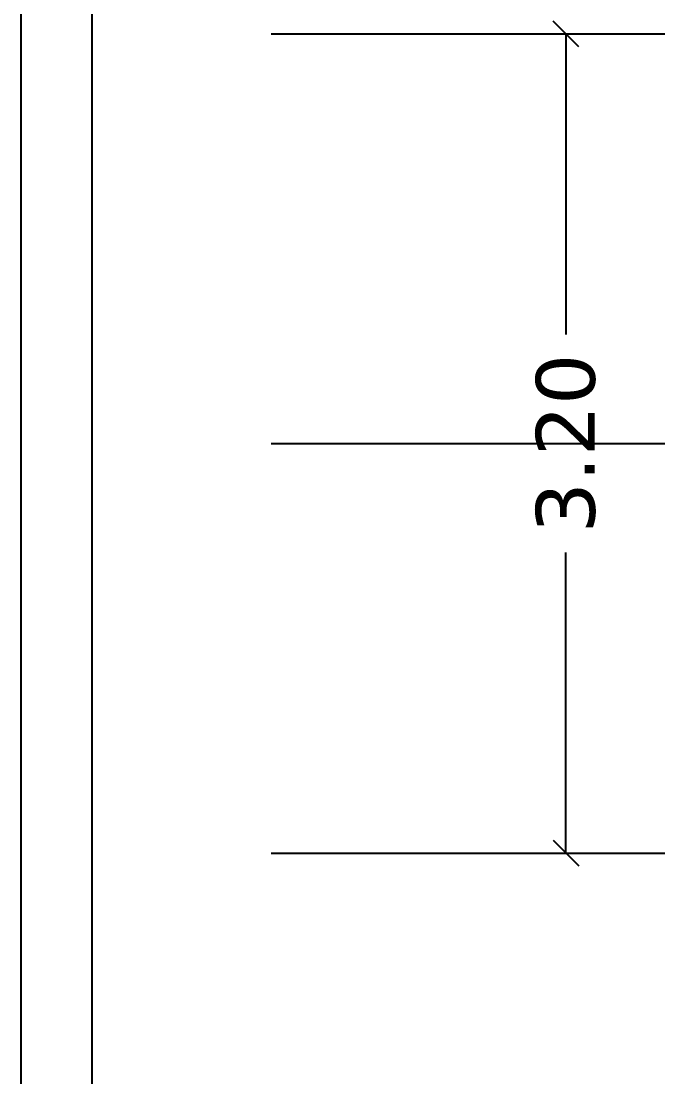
# Model space of a CAD drawing. Header units: metres. Extents: x 1161 to 1456, y 119 to 208.
# Drawn here: x 1359.417 to 1361.905, y 178.152 to 182.277 of the extents above; entities that cross this region are included whole.
import ezdxf

# ---------------------------------------------------------------- set-up
doc = ezdxf.new("R2010")
doc.units = ezdxf.units.M
doc.header["$MEASUREMENT"] = 0
doc.header["$PDMODE"] = 1
doc.header["$PDSIZE"] = -5
doc.layers.add('HAT', color=9, linetype='Continuous', lineweight=15)
doc.styles.get("Standard").update_dxf_attribs({"font": 'verdana.ttf'})
doc.dimstyles.new('app', dxfattribs={"dimtxt": 0.23, "dimasz": 0.1, "dimexe": 0.18, "dimexo": 0.0625, "dimgap": 0.09, "dimtad": 0, "dimzin": 0, "dimdsep": 46, "dimtxsty": 'Standard', "dimblk": 'OBLIQUE', "dimcen": 0.09, "dimse1": 1, "dimse2": 1, "dimclrd": 8, "dimclre": 8, "dimclrt": 6, "dimadec": 0, "dimazin": 0, "dimtfac": 1, "dimtofl": 0, "dimtmove": 0, "dimatfit": 3, "dimfxl": 0, "dimtolj": 1, "dimtzin": 0, "dimarcsym": 0})

# ---------------------------------------------------------------- blocks, each defined once
blk = doc.blocks.new('_Oblique')
at = {"layer": 'HAT', "color": 0, "linetype": 'Continuous', "lineweight": -2}
blk.add_line((-0.5, -0.5), (0.5, 0.5), dxfattribs=at)
blk = doc.blocks.new('*D67')
at = {"color": 8, "lineweight": -2}
for p, q in [((1361.5456, 182.2265), (1361.5456, 181.0524)), ((1361.5456, 179.0265), (1361.5456, 180.2006))]:
    blk.add_line(p, q, dxfattribs=at)
at = {"layer": 'DEFPOINTS', "color": 0}
for p in [(1361.5214, 182.2265), (1361.5456, 182.2265), (1361.5214, 179.0265)]:
    blk.add_point(p, dxfattribs=at)
at = {"color": 8, "lineweight": -2, "xscale": 0.1, "yscale": 0.1, "zscale": 0.1}
for p, rotation in [((1361.5456, 182.2265), 90), ((1361.5456, 179.0265), 270)]:
    blk.add_blockref('_Oblique', p, dxfattribs=dict(at, rotation=rotation))
at = {"color": 6, "insert": (1361.5456, 180.6265), "char_height": 0.23, "attachment_point": 5, "rotation": 90}
blk.add_mtext('\\A1;3.20', dxfattribs=at)

msp = doc.modelspace()

# ---------------------------------------------------------------- linework, layer by layer
for p, q in [((1360.3944, 182.2265), (1367.6643, 182.2265)), ((1360.3944, 182.2265), (1367.6643, 182.2265)), ((1360.3944, 180.6265), (1367.6643, 180.6265)), ((1360.3944, 179.0265), (1367.6643, 179.0265))]:
    msp.add_line(p, q)
at = {"linetype": 'Continuous'}
for points in [[(1359.4169, 188.5127), (1375.5213, 188.5127), (1375.5213, 175.4775), (1359.4169, 175.4775)], [(1359.6941, 188.2354), (1375.2441, 188.2354), (1375.2441, 175.7548), (1359.6941, 175.7548)]]:
    msp.add_lwpolyline(points, close=True, dxfattribs=at)

# ---------------------------------------------------------------- dimensions: what is measured, and where the dimension line sits
dim = msp.add_linear_dim(base=(1361.5456, 182.2265), p1=(1361.5214, 179.0265), p2=(1361.5214, 182.2265), angle=90, dimstyle='app')
dim.commit()
dim.dimension.update_dxf_attribs({"geometry": '*D67', "text_midpoint": (1361.5456, 180.6265)})

doc.saveas('drawing.dxf')
